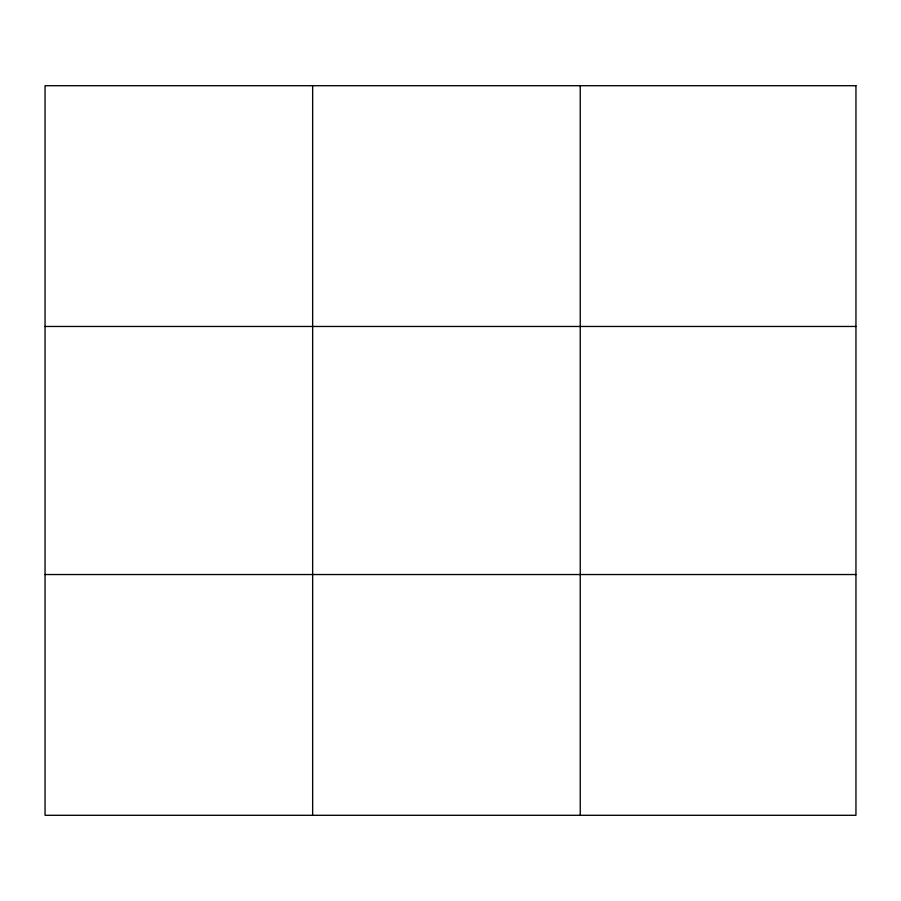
<?xml version="1.0" encoding="UTF-8"?>
<svg xmlns="http://www.w3.org/2000/svg" width="901" height="901" viewBox="0 0 901 901"><rect width="100%" height="100%" fill="white"/><g stroke="black" fill="none" stroke-linecap="round" stroke-linejoin="round"><path stroke-width="1.35" d="M312.647 815.292L312.647 85.708M580.244 815.292L580.244 85.708M45.05 326.466L855.95 326.466M45.05 574.534L855.95 574.534M855.95 85.708L855.95 815.292L45.05 815.292L45.05 85.708L855.95 85.708"/></g></svg>
